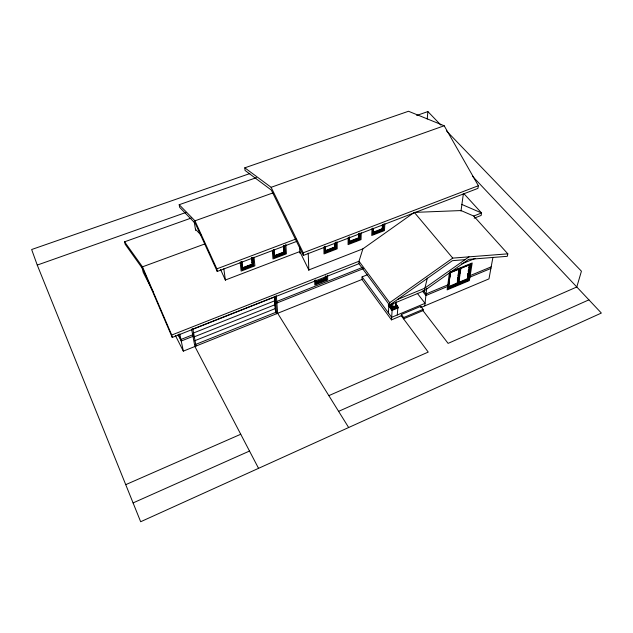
<?xml version="1.0" encoding="UTF-8"?>
<svg xmlns="http://www.w3.org/2000/svg" width="633" height="633" viewBox="0 0 633 633"><rect width="100%" height="100%" fill="white"/><g stroke="black" fill="none" stroke-linecap="round" stroke-linejoin="round"><path stroke-width="0.95" d="M348.158 237.739L348.079 244.623L361.039 239.622L361.221 232.73M349.258 236.869L349.179 243.357L359.987 239.187L360.122 233.617M349.376 237.185L349.321 241.727L358.689 238.111L358.792 233.569M358.998 233.83L358.887 238.372L349.519 241.988L349.574 237.446M359.22 237.217L359.307 233.506M358.951 263.692L359.006 261.239L362.891 248.848L414.322 212.395L461.053 210.56L473.713 216.043L507.816 253.841L507.318 256.318L468.602 259.395L424.268 290.753L389.54 305.153L358.951 263.692L172.247 337.429L143.082 269.381L125.176 244.259L124.574 241.814L191.253 218.045M348.783 242.835L359.591 238.665L359.726 233.094M401.377 314.482L403.656 317.552L403.553 318.826L422.979 310.629L423.113 309.355L420.795 306.325L401.377 314.482L401.275 315.756L391.479 319.871L362.005 279.462L362.084 276.89L367.195 274.841M372.006 228.584L371.745 235.484L384.476 230.562L384.848 223.655M372.513 231.844L372.663 228.133M373.066 228.648L372.845 234.218L383.463 230.119L383.756 224.541M382.617 224.755L382.387 229.312L373.177 232.865L373.359 228.315M382.364 225.411L382.182 229.059L373.177 232.865M382.846 225.38L383.06 229.605L372.441 233.704M383.06 229.605L383.345 224.035M388.377 312.852L388.852 305.486M172.247 337.429L171.725 335.031L359.006 261.239L389.699 302.716L389.54 305.153L452.389 260.677L464.986 259.68M392.001 310.399L388.314 304.964L392.001 310.399L398.394 307.733L395.752 303.753M391.479 319.871L392.151 309.964L389.952 306.981M395.815 304.56L396.812 305.897L396.733 306.942L392.476 308.714L392.547 307.67L390.063 304.315M396.242 301.854L395.965 305.699L392.769 307.029L393.03 303.183M397.279 314.965L397.833 307.598M427.212 118.996L427.892 111.574L416.704 115.467M420.66 307.606L420.795 306.325M424.268 290.753L427.33 278.14M424.775 305.874L426.697 288.26M448.069 286.266L447.816 288.15L468.048 279.699L470.438 264.61M448.449 283.442L448.702 281.566M449.715 274.042L449.968 272.158M448.473 286.14L448.852 283.339M449.106 281.471L450.118 274.01M450.593 272.412L459.55 268.724L457.374 283.663L448.568 287.342L450.372 272.143M460.974 211.106L463.411 193.492M457.343 280.332L457.746 277.531M458.023 275.664L458.427 272.863M458.696 270.987L458.972 269.12M459.329 268.455L457.153 283.402L448.568 287.342M457.968 283.908L460.318 267.894M458.64 281.899L459.605 275.363M459.875 273.496L460.286 270.695M458.719 283.101L460.927 268.155L469.821 264.499L467.241 279.193L458.719 283.101L467.463 279.454L469.821 264.499M478.358 185.722L477.955 188.373L303.373 255.431L271.328 190.066L245.066 170.451L244.805 167.824L408.499 111.266L444.184 125.761L478.358 185.722L303.262 252.804L303.373 255.431M467.463 276.123L467.898 273.314M468.191 271.446L468.483 269.579M468.784 267.704L469.077 265.836M468.491 280.229L471.039 264.198L450.419 272.696L448.251 288.688L468.491 280.229L467.605 279.169M492.933 257.299L488.977 278.884L421.483 307.258M389.699 302.716L452.745 258.106L507.816 253.841M468.998 256.848L424.529 288.3L397.619 299.441M133.088 502.911L249.513 451.044M338.608 411.355L588.912 299.852M125.73 484.656L240.738 434.254M328.844 395.641L428.232 352.09L401.275 315.756M403.656 317.552L423.113 309.355M447.578 286.488L425.906 295.524L422.274 290.879M469.915 277.183L490.892 268.439M392.033 310.004L398.418 307.337M448.132 286.804L456.931 283.133L457.374 283.663M458.284 282.571L467.019 278.924L467.463 279.454M392.547 307.67L396.812 305.897M447.792 284.905L426.072 293.949L423.651 290.848M470.169 275.592L491.184 266.849M461.449 264.04L475.082 258.446M456.638 269.563L458.434 268.827M175.309 335.371L183.333 351.133L362.005 279.462M194.56 340.799L275.426 308.524M192.962 336.36L181.244 341.013L178.095 334.873M276.874 303.017L363.508 268.59M193.84 336.985L275.118 304.663M474.204 218.179L481.143 215.442L481.539 212.957L463.942 193.698M315.843 281.914L325.133 278.243L325.497 278.773L316.207 282.453L315.978 280.277M316.025 282.183L325.315 278.504L325.283 276.605M317.821 281.669L320.496 280.609M315.503 283.26L326.217 279.018L326.177 276.13M326.549 276.668L326.588 279.557L315.875 283.798L315.764 279.952M193.112 333.14L274.809 300.762M192.669 334.81L180.919 339.478L178.221 334.208M276.756 301.45L362.638 267.371M473.713 216.043L481.539 212.957L461.702 204.38M192.377 329.247L274.493 296.83L275.727 312.354L195.273 344.574L196.04 346.037L192.764 328.63M362.891 248.848L308.817 269.943L299.82 251.562L225.364 280.023L220.49 269.357M349.978 241.133L358.492 237.85L358.887 238.372M372.774 232.351L381.976 228.798L382.387 229.312M331.66 248.761L334.406 247.701M372.924 232.849L375.583 231.828M334.976 247.598L334.596 247.068L325.061 250.739L325.441 251.269L334.976 247.598L334.96 243.056M324.713 252.124L335.712 247.875L335.696 242.32M336.076 241.925L336.091 248.413L325.101 252.654L324.998 246.182M251.261 264.42L242.241 267.854L242.581 268.4L252.504 264.626L251.815 257.884M283.56 249.173L283.742 252.069L274.042 255.764L274.398 256.302L284.098 252.607L283.671 245.841M274.2 256.278L276.779 255.297M273.693 257.148L284.882 252.884L284.446 246.039M252.876 257.639L253.667 265.449L242.217 269.808L241.315 262.007M256.492 177.628L179.194 204.712L179.661 207.331L195.399 223.536L217.238 271.454L297.004 241.284M217.238 271.454L216.85 268.843L295.959 239.005M124.574 241.814L142.48 266.833L204.586 244.037M179.194 204.712L194.964 220.83L273.139 192.851M244.805 167.824L271.122 187.305L444.184 125.761M249.813 173.569L31.65 249.521L37.252 265.077L186.229 212.356M427.892 111.574L440.908 125.112M446.392 130.809L581.426 271.193L576.798 286.978L448.101 343.379L422.448 309.941M195.431 229.209L201.523 235.587M472.511 176.243L601.35 313.058L140.668 521.734L37.252 265.077M414.322 212.395L452.745 258.106M417.274 293.269L425.052 303.31L391.653 317.323L362.084 276.89M359.196 238.143L359.591 238.665M349.123 241.466L349.519 241.988M395.72 304.149L398.394 307.733M390.909 304.513L392.769 307.029M389.991 305.359L392.476 308.714M334.936 246.815L336.091 248.413M325.481 277.958L326.588 279.557M284.526 252.353L284.882 252.884M283.742 252.069L284.098 252.607M252.638 263.811L253.667 265.449M252.504 264.626L251.966 262.157M348.656 427.52L277.665 313.295L276.312 295.69M258.549 468.341L194.893 346.496L191.593 329.128M153.02 291.599L143.216 272.34L141.887 266.707M271.122 187.305L303.262 252.804M194.964 220.83L216.85 268.843M142.48 266.833L171.725 335.031M179.772 333.915L183.333 351.133M193.294 334.097L193.658 336.028M194.204 221.732L195.629 230.436M223.813 268.732L225.403 280.277M240.975 261.461L241.197 263.407M241.537 266.327L241.877 269.254L253.319 264.895L252.63 258.066M240.152 262.45L241.165 271.082L254.885 265.852L254.023 257.204M241.806 261.666L242.581 268.4M241.632 261.389L242.407 268.131L252.33 264.357L251.641 257.615M252.282 257.52L252.678 261.429M274.39 297.375L275.553 312.077L276.581 313.731L275.197 296.102M272.309 250.296L272.981 258.952L286.401 253.833L285.815 244.203M273.883 249.544L274.398 256.302M273.78 250.241L274.224 256.033L283.924 252.338L283.489 245.58M273.448 249.861L274.042 257.686L285.238 253.422L284.747 245.588M273.163 250.304L273.464 254.213M284.09 245.501L284.217 247.456M299.615 246.981L299.9 253.232M308.224 253.058L308.841 270.473M314.68 280.34L314.815 285.016L327.665 279.928L327.609 275.244M316.16 280.546L316.207 282.453M325.18 246.466L325.251 251L334.786 247.329L334.77 243.697M325.457 275.917L325.497 278.773M324.626 246.569L324.674 249.347M323.89 247.06L324.009 253.928L337.191 248.832L337.183 241.956M325.378 246.735L325.441 251.269M325.821 276.566L325.853 278.488M335.308 242.716L335.324 247.345M449.485 272.309L447.127 289.89L469.37 280.593L472.194 262.964L449.485 272.309"/></g></svg>
